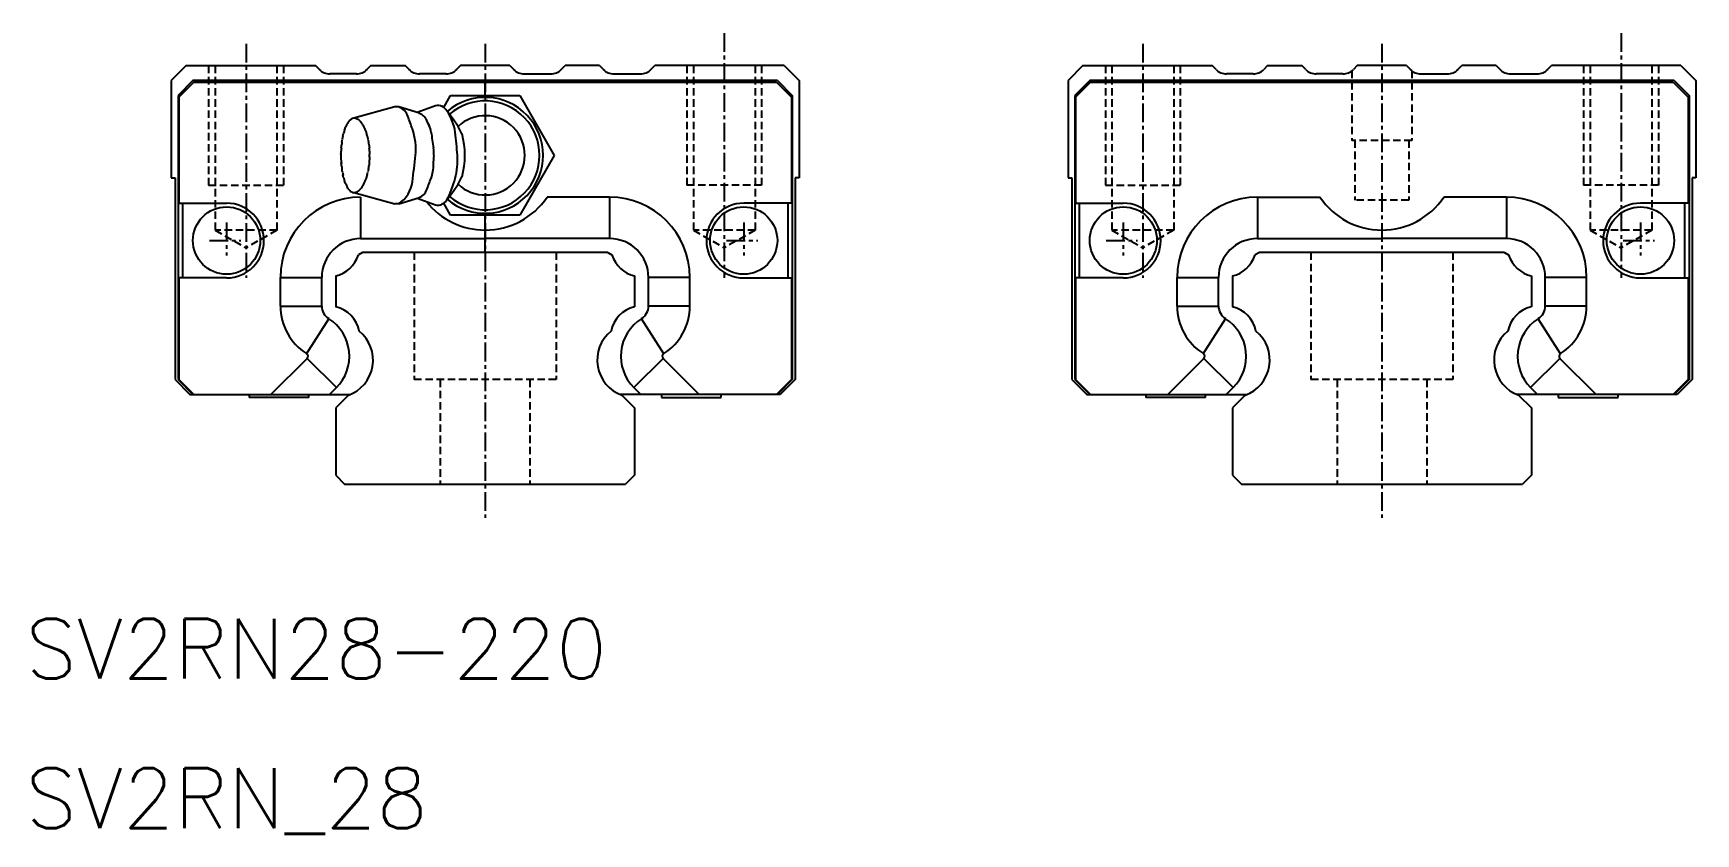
# Model space of a CAD drawing. Extents: x 11 to 363, y 10 to 116.
# Drawn here: x 10.5 to 121.7, y 9.6 to 63.2 of the extents above; entities that cross this region are included whole.
import ezdxf

# ---------------------------------------------------------------- set-up
doc = ezdxf.new("R2010")
doc.units = 0
doc.linetypes.add('CENTER', pattern=[2, 1.25, -0.25, 0.25, -0.25])
doc.linetypes.add('DASHED', pattern=[0.75, 0.5, -0.25])
doc.layers.get('0').update_dxf_attribs({"linetype": 'CONTINUOUS'})
doc.layers.add('CENTER', color=1, linetype='CENTER')
doc.styles.get("Standard").update_dxf_attribs({"font": 'txt.shx', "bigfont": 'bigfont.shx'})

msp = doc.modelspace()

# ---------------------------------------------------------------- linework, layer by layer
at = {"color": 7, "linetype": 'CONTINUOUS'}
for p, q in [((20.75, 61), (19.75, 60)), ((20.75, 61), (29.4, 61)), ((29.66, 60.74), (29.4, 61)), ((32.14, 60.45), (30.36, 60.45)), ((33.1, 61), (32.84, 60.74)), ((33.1, 61), (35.4, 61)), ((35.66, 60.74), (35.4, 61)), ((38.14, 60.45), (36.36, 60.45)), ((39.1, 61), (38.84, 60.74)), ((42.4, 61), (39.1, 61)), ((42.4, 61), (42.66, 60.74)), ((43.36, 60.45), (45.14, 60.45)), ((45.84, 60.74), (46.1, 61)), ((48.4, 61), (46.1, 61)), ((48.4, 61), (48.66, 60.74)), ((49.36, 60.45), (51.14, 60.45)), ((51.84, 60.74), (52.1, 61)), ((60.75, 61), (52.1, 61)), ((60.75, 61), (61.75, 60)), ((80.75, 61), (79.75, 60)), ((80.75, 61), (89.4, 61)), ((89.66, 60.74), (89.4, 61)), ((92.14, 60.45), (90.36, 60.45)), ((93.1, 61), (92.84, 60.74)), ((93.1, 61), (95.4, 61)), ((95.66, 60.74), (95.4, 61)), ((98.14, 60.45), (96.36, 60.45)), ((99.1, 61), (98.84, 60.74)), ((102.4, 61), (99.1, 61)), ((102.4, 61), (102.66, 60.74)), ((103.36, 60.45), (105.14, 60.45)), ((105.84, 60.74), (106.1, 61)), ((108.4, 61), (106.1, 61)), ((108.4, 61), (108.66, 60.74)), ((109.36, 60.45), (111.14, 60.45)), ((111.84, 60.74), (112.1, 61)), ((120.75, 61), (112.1, 61)), ((120.75, 61), (121.75, 60)), ((19.75, 60), (19.75, 53.5)), ((21.2, 60), (20.2, 59)), ((20.2, 59), (20.2, 40)), ((21.25, 59.9), (20.25, 58.9)), ((21.25, 59.9), (20.25, 58.9)), ((60.3, 60), (21.2, 60)), ((21.25, 59.9), (40.75, 59.9)), ((40.75, 59.9), (21.25, 59.9)), ((37.98, 58.2), (38.44, 59)), ((38.44, 59), (43.06, 59)), ((40.75, 59.9), (60.25, 59.9)), ((40.75, 59.9), (60.25, 59.9)), ((60.25, 59.9), (40.75, 59.9)), ((40.75, 59), (40.75, 59.9)), ((43.06, 59), (45.37, 55)), ((60.25, 59.9), (61.25, 58.9)), ((60.25, 59.9), (61.25, 58.9)), ((60.25, 59.9), (61.25, 58.9)), ((60.3, 60), (61.3, 59)), ((61.3, 59), (61.3, 40)), ((61.75, 60), (61.75, 53.5)), ((79.75, 60), (79.75, 53.5)), ((81.2, 60), (80.2, 59)), ((80.2, 59), (80.2, 40)), ((81.25, 59.9), (80.25, 58.9)), ((81.25, 59.9), (80.25, 58.9)), ((120.3, 60), (81.2, 60)), ((100.75, 59.9), (81.25, 59.9)), ((81.25, 59.9), (100.75, 59.9)), ((120.25, 59.9), (100.75, 59.9)), ((100.75, 59.9), (120.25, 59.9)), ((100.75, 59.9), (120.25, 59.9)), ((120.25, 59.9), (121.25, 58.9)), ((120.25, 59.9), (121.25, 58.9)), ((120.25, 59.9), (121.25, 58.9)), ((120.3, 60), (121.3, 59)), ((121.3, 59), (121.3, 40)), ((121.75, 60), (121.75, 53.5)), ((20.25, 58.9), (20.25, 51.8)), ((20.25, 58.9), (20.25, 51.8)), ((34.71, 58.24), (31.97, 57.49)), ((34.98, 58.24), (34.71, 58.24)), ((36.35, 57.82), (34.98, 58.24)), ((37.43, 58.31), (36.21, 57.86)), ((38.61, 57.42), (38.19, 57.98)), ((61.25, 58.9), (61.25, 51.8)), ((61.25, 58.9), (61.25, 51.8)), ((61.25, 58.9), (61.25, 51.8)), ((80.25, 58.9), (80.25, 51.8)), ((80.25, 58.9), (80.25, 51.8)), ((121.25, 58.9), (121.25, 51.8)), ((121.25, 58.9), (121.25, 51.8)), ((121.25, 58.9), (121.25, 51.8)), ((38.94, 56.93), (38.61, 57.42)), ((39.2, 56.43), (38.94, 56.93)), ((45.37, 55), (43.06, 51)), ((19.75, 53.5), (20, 53.5)), ((20, 53.5), (20, 40)), ((38.94, 53.07), (39.2, 53.57)), ((61.5, 53.5), (61.5, 40)), ((61.75, 53.5), (61.5, 53.5)), ((79.75, 53.5), (80, 53.5)), ((80, 53.5), (80, 40)), ((121.5, 53.5), (121.5, 40)), ((121.75, 53.5), (121.5, 53.5)), ((31.97, 52.51), (34.71, 51.76)), ((38.19, 52.02), (38.61, 52.58)), ((38.61, 52.58), (38.94, 53.07)), ((20.25, 51.8), (23.45, 51.8)), ((20.25, 51.8), (23.45, 51.8)), ((20.5, 51.8), (20.5, 46.8)), ((20.5, 51.8), (20.5, 46.8)), ((32.42, 52.2), (32.42, 49.43)), ((32.42, 52.2), (32.42, 49.43)), ((34.98, 51.76), (34.71, 51.76)), ((34.98, 51.76), (36.35, 52.18)), ((36.21, 52.14), (37.43, 51.69)), ((38.44, 51), (37.98, 51.8)), ((49.08, 52.2), (44.89, 52.2)), ((49.08, 52.2), (44.89, 52.2)), ((49.08, 52.2), (44.89, 52.2)), ((49.08, 52.2), (49.08, 49.43)), ((49.08, 52.2), (49.08, 49.43)), ((49.08, 52.2), (49.08, 49.43)), ((61.25, 51.8), (58.05, 51.8)), ((61.25, 51.8), (58.05, 51.8)), ((61.25, 51.8), (58.05, 51.8)), ((61, 51.8), (61, 46.8)), ((61, 51.8), (61, 46.8)), ((80.25, 51.8), (83.45, 51.8)), ((80.25, 51.8), (83.45, 51.8)), ((80.5, 51.8), (80.5, 46.8)), ((80.5, 51.8), (80.5, 46.8)), ((92.42, 52.2), (92.42, 49.43)), ((92.42, 52.2), (92.42, 49.43)), ((92.42, 52.2), (96.61, 52.2)), ((109.08, 52.2), (104.89, 52.2)), ((109.08, 52.2), (104.89, 52.2)), ((109.08, 52.2), (104.89, 52.2)), ((109.08, 52.2), (109.08, 49.43)), ((109.08, 52.2), (109.08, 49.43)), ((109.08, 52.2), (109.08, 49.43)), ((121.25, 51.8), (118.05, 51.8)), ((121.25, 51.8), (118.05, 51.8)), ((121.25, 51.8), (118.05, 51.8)), ((121, 51.8), (121, 46.8)), ((121, 51.8), (121, 46.8)), ((43.06, 51), (38.44, 51)), ((40.75, 50), (40.75, 51)), ((32.42, 49.43), (40.75, 49.43)), ((32.42, 49.43), (40.75, 49.43)), ((40.75, 49.43), (40.75, 50)), ((40.75, 49.43), (40.75, 50)), ((40.75, 49.43), (40.75, 50)), ((49.08, 49.43), (40.75, 49.43)), ((49.08, 49.43), (40.75, 49.43)), ((49.08, 49.43), (40.75, 49.43)), ((40.75, 48.5), (40.75, 49.43)), ((92.42, 49.43), (100.75, 49.43)), ((92.42, 49.43), (100.75, 49.43)), ((109.08, 49.43), (100.75, 49.43)), ((109.08, 49.43), (100.75, 49.43)), ((109.08, 49.43), (100.75, 49.43)), ((32.55, 48.5), (32.27, 48.34)), ((48.95, 48.5), (32.55, 48.5)), ((48.95, 48.5), (49.23, 48.34)), ((92.55, 48.5), (92.27, 48.34)), ((108.95, 48.5), (92.55, 48.5)), ((108.95, 48.5), (109.23, 48.34)), ((20.25, 46.8), (20.25, 40)), ((20.25, 46.8), (20.25, 40)), ((23.45, 46.8), (20.25, 46.8)), ((23.45, 46.8), (20.25, 46.8)), ((27.05, 46.83), (29.82, 46.83)), ((27.05, 46.83), (29.82, 46.83)), ((27.05, 44.92), (27.05, 46.83)), ((27.05, 44.92), (27.05, 46.83)), ((29.82, 44.92), (29.82, 46.83)), ((29.82, 44.92), (29.82, 46.83)), ((30.75, 46.94), (30.75, 44.86)), ((50.75, 46.94), (50.75, 44.86)), ((54.45, 46.83), (51.68, 46.83)), ((54.45, 46.83), (51.68, 46.83)), ((54.45, 46.83), (51.68, 46.83)), ((51.68, 44.92), (51.68, 46.83)), ((51.68, 44.92), (51.68, 46.83)), ((51.68, 44.92), (51.68, 46.83)), ((54.45, 44.92), (54.45, 46.83)), ((54.45, 44.92), (54.45, 46.83)), ((54.45, 44.92), (54.45, 46.83)), ((58.05, 46.8), (61.25, 46.8)), ((58.05, 46.8), (61.25, 46.8)), ((58.05, 46.8), (61.25, 46.8)), ((61.25, 46.8), (61.25, 40)), ((61.25, 46.8), (61.25, 40)), ((61.25, 46.8), (61.25, 40)), ((80.25, 46.8), (80.25, 40)), ((80.25, 46.8), (80.25, 40)), ((83.45, 46.8), (80.25, 46.8)), ((83.45, 46.8), (80.25, 46.8)), ((87.05, 44.92), (87.05, 46.83)), ((87.05, 46.83), (89.82, 46.83)), ((87.05, 44.92), (87.05, 46.83)), ((87.05, 46.83), (89.82, 46.83)), ((89.82, 44.92), (89.82, 46.83)), ((89.82, 44.92), (89.82, 46.83)), ((90.75, 46.94), (90.75, 44.86)), ((110.75, 46.94), (110.75, 44.86)), ((114.45, 46.83), (111.68, 46.83)), ((111.68, 44.92), (111.68, 46.83)), ((114.45, 46.83), (111.68, 46.83)), ((111.68, 44.92), (111.68, 46.83)), ((114.45, 46.83), (111.68, 46.83)), ((111.68, 44.92), (111.68, 46.83)), ((114.45, 44.92), (114.45, 46.83)), ((114.45, 44.92), (114.45, 46.83)), ((114.45, 44.92), (114.45, 46.83)), ((118.05, 46.8), (121.25, 46.8)), ((118.05, 46.8), (121.25, 46.8)), ((118.05, 46.8), (121.25, 46.8)), ((121.25, 46.8), (121.25, 40)), ((121.25, 46.8), (121.25, 40)), ((121.25, 46.8), (121.25, 40)), ((27.05, 44.92), (29.82, 44.92)), ((27.05, 44.92), (29.82, 44.92)), ((54.45, 44.92), (51.68, 44.92)), ((54.45, 44.92), (51.68, 44.92)), ((54.45, 44.92), (51.68, 44.92)), ((87.05, 44.92), (89.82, 44.92)), ((87.05, 44.92), (89.82, 44.92)), ((114.45, 44.92), (111.68, 44.92)), ((114.45, 44.92), (111.68, 44.92)), ((114.45, 44.92), (111.68, 44.92)), ((28.8, 41.73), (30.29, 44.07)), ((28.8, 41.73), (30.29, 44.07)), ((52.7, 41.73), (51.21, 44.07)), ((52.7, 41.73), (51.21, 44.07)), ((52.7, 41.73), (51.21, 44.07)), ((88.8, 41.73), (90.29, 44.07)), ((88.8, 41.73), (90.29, 44.07)), ((112.7, 41.73), (111.21, 44.07)), ((112.7, 41.73), (111.21, 44.07)), ((112.7, 41.73), (111.21, 44.07)), ((26.42, 39), (28.84, 41.42)), ((26.42, 39), (28.84, 41.42)), ((28.84, 41.42), (30.8, 39.46)), ((28.84, 41.42), (30.8, 39.46)), ((52.66, 41.42), (50.7, 39.46)), ((52.66, 41.42), (50.7, 39.46)), ((52.66, 41.42), (50.7, 39.46)), ((55.08, 39), (52.66, 41.42)), ((55.08, 39), (52.66, 41.42)), ((55.08, 39), (52.66, 41.42)), ((86.42, 39), (88.84, 41.42)), ((86.42, 39), (88.84, 41.42)), ((88.84, 41.42), (90.8, 39.46)), ((88.84, 41.42), (90.8, 39.46)), ((112.66, 41.42), (110.7, 39.46)), ((112.66, 41.42), (110.7, 39.46)), ((112.66, 41.42), (110.7, 39.46)), ((115.08, 39), (112.66, 41.42)), ((115.08, 39), (112.66, 41.42)), ((115.08, 39), (112.66, 41.42)), ((20, 40), (21, 39)), ((20.2, 40), (21.2, 39)), ((20.25, 40), (21.25, 39)), ((20.25, 40), (21.25, 39)), ((21, 39), (21.2, 39)), ((21.2, 39), (21.25, 39)), ((21.25, 39), (26.42, 39)), ((21.25, 39), (26.42, 39)), ((24.95, 39), (24.95, 38.8)), ((26.42, 39), (30.33, 39)), ((26.42, 39), (30.33, 39)), ((28.95, 38.8), (28.95, 39)), ((30.33, 39), (30.8, 39.46)), ((30.33, 39), (30.8, 39.46)), ((30.33, 39), (31.73, 39)), ((30.33, 39), (31.73, 39)), ((31.6, 38.95), (30.75, 38.1)), ((51.17, 39), (49.77, 39)), ((51.17, 39), (49.77, 39)), ((51.17, 39), (49.77, 39)), ((49.9, 38.95), (50.75, 38.1)), ((51.17, 39), (50.7, 39.46)), ((51.17, 39), (50.7, 39.46)), ((51.17, 39), (50.7, 39.46)), ((55.08, 39), (51.17, 39)), ((55.08, 39), (51.17, 39)), ((55.08, 39), (51.17, 39)), ((52.55, 39), (52.55, 38.8)), ((60.25, 39), (55.08, 39)), ((60.25, 39), (55.08, 39)), ((60.25, 39), (55.08, 39)), ((56.55, 38.8), (56.55, 39)), ((61.25, 40), (60.25, 39)), ((61.25, 40), (60.25, 39)), ((61.25, 40), (60.25, 39)), ((60.3, 39), (60.25, 39)), ((61.3, 40), (60.3, 39)), ((60.5, 39), (60.3, 39)), ((61.5, 40), (60.5, 39)), ((80, 40), (81, 39)), ((80.2, 40), (81.2, 39)), ((80.25, 40), (81.25, 39)), ((80.25, 40), (81.25, 39)), ((81, 39), (81.2, 39)), ((81.2, 39), (81.25, 39)), ((81.25, 39), (86.42, 39)), ((81.25, 39), (86.42, 39)), ((84.95, 39), (84.95, 38.8)), ((86.42, 39), (90.33, 39)), ((86.42, 39), (90.33, 39)), ((88.95, 38.8), (88.95, 39)), ((90.33, 39), (90.8, 39.46)), ((90.33, 39), (90.8, 39.46)), ((90.33, 39), (91.73, 39)), ((90.33, 39), (91.73, 39)), ((91.6, 38.95), (90.75, 38.1)), ((111.17, 39), (109.77, 39)), ((111.17, 39), (109.77, 39)), ((111.17, 39), (109.77, 39)), ((109.9, 38.95), (110.75, 38.1)), ((111.17, 39), (110.7, 39.46)), ((111.17, 39), (110.7, 39.46)), ((111.17, 39), (110.7, 39.46)), ((115.08, 39), (111.17, 39)), ((115.08, 39), (111.17, 39)), ((115.08, 39), (111.17, 39)), ((112.55, 39), (112.55, 38.8)), ((120.25, 39), (115.08, 39)), ((120.25, 39), (115.08, 39)), ((120.25, 39), (115.08, 39)), ((116.55, 38.8), (116.55, 39)), ((121.25, 40), (120.25, 39)), ((121.25, 40), (120.25, 39)), ((121.25, 40), (120.25, 39)), ((120.3, 39), (120.25, 39)), ((121.3, 40), (120.3, 39)), ((120.5, 39), (120.3, 39)), ((121.5, 40), (120.5, 39)), ((28.95, 38.8), (24.95, 38.8)), ((30.75, 38.1), (30.75, 33.6)), ((50.75, 38.1), (50.75, 33.6)), ((52.55, 38.8), (56.55, 38.8)), ((88.95, 38.8), (84.95, 38.8)), ((90.75, 38.1), (90.75, 33.6)), ((110.75, 38.1), (110.75, 33.6)), ((112.55, 38.8), (116.55, 38.8)), ((30.75, 33.6), (31.35, 33)), ((50.75, 33.6), (50.15, 33)), ((90.75, 33.6), (91.35, 33)), ((110.75, 33.6), (110.15, 33)), ((31.35, 33), (50.15, 33)), ((91.35, 33), (110.15, 33))]:
    msp.add_line(p, q, dxfattribs=at)
at = {"color": 3, "linetype": 'DASHED'}
for p, q in [((22.25, 61), (22.25, 53)), ((22.68, 61), (22.68, 50)), ((26.82, 61), (26.82, 50)), ((27.25, 61), (27.25, 53)), ((54.25, 61), (54.25, 53)), ((54.68, 61), (54.68, 50)), ((58.82, 61), (58.82, 50)), ((59.25, 61), (59.25, 53)), ((82.25, 61), (82.25, 53)), ((82.68, 61), (82.68, 50)), ((86.82, 61), (86.82, 50)), ((87.25, 61), (87.25, 53)), ((98.75, 60.66), (98.75, 56)), ((102.75, 60.66), (102.75, 56)), ((114.25, 61), (114.25, 53)), ((114.68, 61), (114.68, 50)), ((118.82, 61), (118.82, 50)), ((119.25, 61), (119.25, 53)), ((102.75, 56), (98.75, 56)), ((98.95, 56), (98.95, 52)), ((102.55, 56), (102.55, 52)), ((22.25, 53), (27.25, 53)), ((59.25, 53), (54.25, 53)), ((82.25, 53), (87.25, 53)), ((119.25, 53), (114.25, 53)), ((102.55, 52), (98.95, 52)), ((26.82, 50), (22.68, 50)), ((22.68, 50), (24.75, 48.81)), ((26.82, 50), (24.75, 48.81)), ((54.68, 50), (56.75, 48.81)), ((58.82, 50), (54.68, 50)), ((58.82, 50), (56.75, 48.81)), ((86.82, 50), (82.68, 50)), ((82.68, 50), (84.75, 48.81)), ((86.82, 50), (84.75, 48.81)), ((118.82, 50), (114.68, 50)), ((114.68, 50), (116.75, 48.81)), ((118.82, 50), (116.75, 48.81)), ((36, 48.5), (36, 40)), ((45.5, 48.5), (45.5, 40)), ((96, 48.5), (96, 40)), ((105.5, 48.5), (105.5, 40)), ((45.5, 40), (36, 40)), ((37.75, 40), (37.75, 33)), ((43.75, 40), (43.75, 33)), ((105.5, 40), (96, 40)), ((97.75, 40), (97.75, 33)), ((103.75, 40), (103.75, 33))]:
    msp.add_line(p, q, dxfattribs=at)
at = {"color": 7, "linetype": 'CONTINUOUS'}
for centre in [(23.45, 49.3), (58.05, 49.3), (83.45, 49.3), (118.05, 49.3)]:
    msp.add_circle(centre, 2.25, dxfattribs=at)
for centre, radius, start, end in [((30.36, 61.45), 1, 225, 270), ((32.14, 61.45), 1, 270, 315), ((36.36, 61.45), 1, 225, 270), ((38.14, 61.45), 1, 270, 315), ((43.36, 61.45), 1, 225, 270), ((45.14, 61.45), 1, 270, 315), ((49.36, 61.45), 1, 225, 270), ((51.14, 61.45), 1, 270, 315), ((90.36, 61.45), 1, 225, 270), ((92.14, 61.45), 1, 270, 315), ((96.36, 61.45), 1, 225, 270), ((98.14, 61.45), 1, 270, 315), ((103.36, 61.45), 1, 225, 270), ((105.14, 61.45), 1, 270, 315), ((109.36, 61.45), 1, 225, 270), ((111.14, 61.45), 1, 270, 315), ((34.57, 57.24), 1.08, 21.0278, 67.2834), ((37.61, 57.83), 0.511, 60.8171, 110.5992), ((37.38, 57.42), 0.984, 34.9878, 60.8171), ((35.54, 56.13), 3.23, 7.3525, 34.9878), ((40.75, 55), 3.88, 229.2393, 130.7607), ((40.75, 55), 3.64, 229.0058, 130.9942), ((9.49, 64.6), 23.24, 340.0922, 340.6158), ((32.52, 56.49), 1.18, 149.9462, 160.6158), ((33.59, 55.88), 2.41, 144.2871, 149.9462), ((32.03, 57), 0.49, 97.1639, 144.2871), ((31.92, 56.86), 0.628, 42.7713, 85.8209), ((31.09, 56.09), 1.76, 34.4113, 42.7713), ((31.41, 56.31), 1.37, 24.8028, 34.4113), ((27.09, 54.32), 6.13, 22.7591, 24.8028), ((15.01, 49.72), 22.03, 18.6519, 21.0278), ((31.9, 55.42), 4.21, 354.2322, 18.6519), ((35.76, 56.55), 1.39, 55.0676, 65.0564), ((36.19, 57.16), 0.646, 25.4744, 55.0676), ((57.21, 67.18), 22.64, 205.4744, 206.7542), ((35.75, 56.36), 1.4, 7.3483, 26.7542), ((40.75, 55), 2.65, 226.8285, 133.1715), ((27.28, 55.91), 3.87, 353.733, 356.7047), ((32.91, 55.58), 1.77, 170.1836, 176.7047), ((26.91, 56.62), 4.32, 350.1836, 352.8665), ((32.86, 55.88), 1.68, 165.9229, 172.8665), ((25.69, 57.67), 5.71, 345.9229, 347.9835), ((32.76, 56.17), 1.51, 160.0922, 167.9835), ((31.05, 55.98), 1.84, 16.1339, 22.7591), ((-0.61, 46.82), 34.79, 15.7913, 16.1339), ((30.83, 55.71), 2.12, 10.2366, 15.7913), ((63.87, 61.68), 31.46, 190.2366, 190.607), ((30.71, 55.47), 2.29, 5.5412, 10.607), ((49.2, 57.26), 16.29, 185.5412, 186.2483), ((62.19, 59.77), 25.26, 187.3483, 189.748), ((16.7, 53.7), 22.23, 3.3561, 7.3525), ((34.09, 55), 5.31, 344.3386, 15.6614), ((32.93, 55.29), 1.81, 173.733, 180.0616), ((27.4, 55.28), 3.71, 356.9724, 0.0616), ((32.93, 54.99), 1.83, 176.9724, 183.2469), ((27.4, 54.68), 3.72, 0.1617, 3.2469), ((32.93, 54.69), 1.81, 180.1617, 186.4986), ((30.64, 55.23), 2.37, 1.408, 6.2483), ((30.65, 54.76), 2.37, 353.4671, 358.3172), ((46.65, 54.29), 13.64, 177.4766, 178.3172), ((46.58, 55.62), 13.57, 181.408, 182.2531), ((30.62, 54.99), 2.4, 357.4766, 2.2531), ((-39.21, 62.61), 75.68, 352.8838, 354.2322), ((42.22, 54.49), 4.94, 174.0912, 181.156), ((35.51, 55.19), 1.81, 354.0912, 9.748), ((33.78, 54.7), 5.12, 345.9353, 3.3561), ((27.26, 54.05), 3.89, 3.5403, 6.4986), ((32.91, 54.4), 1.77, 183.5403, 190.0814), ((26.87, 53.32), 4.37, 7.4277, 10.0814), ((32.86, 54.1), 1.67, 187.4277, 194.4141), ((25.52, 52.22), 5.9, 12.4183, 14.4141), ((32.75, 53.81), 1.5, 192.4183, 200.4132), ((31.07, 54), 1.81, 336.6464, 343.3865), ((5.27, 61.7), 28.74, 343.3865, 343.8022), ((30.84, 54.27), 2.1, 343.8022, 349.4059), ((66.97, 47.52), 34.65, 169.0693, 169.4059), ((30.71, 54.52), 2.28, 349.0693, 354.1585), ((49.56, 52.59), 16.67, 173.4671, 174.1585), ((16.59, 60.65), 21.76, 338.4782, 340.7177), ((34.63, 54.34), 2.66, 340.7177, 1.156), ((32.7, 54.97), 6.23, 331.7244, 345.9353), ((-2.21, 40.8), 35.8, 20.0721, 20.4132), ((32.5, 53.48), 1.15, 200.0721, 211.1208), ((33.27, 53.95), 2.06, 211.1208, 217.8884), ((32.03, 52.98), 0.477, 217.8884, 242.119), ((31.98, 52.89), 0.381, 242.119, 267.2598), ((31.93, 53.11), 0.597, 273.2202, 298.7005), ((31.94, 53.1), 0.589, 298.7005, 314.972), ((31.22, 53.81), 1.59, 314.972, 324.4048), ((31.44, 53.66), 1.33, 324.4048, 334.4057), ((27.57, 55.51), 5.62, 334.4057, 336.6464), ((33.82, 53.49), 2.08, 304.0454, 352.8838), ((36.05, 52.97), 0.842, 290.5673, 338.4782), ((23.45, 49.3), 2.5, 270, 90), ((23.45, 49.3), 2.5, 270, 90), ((32.42, 46.83), 5.37, 90.0008, 179.9992), ((32.42, 46.83), 5.37, 90.0008, 179.9992), ((40.75, 55), 5, 218.0521, 269.9873), ((40.75, 55), 5, 218.0521, 269.9873), ((37.63, 52.59), 0.919, 257.7557, 277.7073), ((37.72, 51.92), 0.242, 277.7073, 306.3092), ((38.69, 50.59), 1.41, 120.5653, 126.3092), ((37.69, 52.29), 0.561, 300.5653, 331.7244), ((40.75, 55), 5, 270.0118, 325.9324), ((40.75, 55), 5, 270.0118, 325.9324), ((40.75, 55), 5, 270.0118, 325.9324), ((49.08, 46.83), 5.37, 0.0008, 89.9992), ((49.08, 46.83), 5.37, 0.0008, 89.9992), ((49.08, 46.83), 5.37, 0.0008, 89.9992), ((58.05, 49.3), 2.5, 90, 270), ((58.05, 49.3), 2.5, 90, 270), ((58.05, 49.3), 2.5, 90, 270), ((83.45, 49.3), 2.5, 270, 90), ((83.45, 49.3), 2.5, 270, 90), ((92.42, 46.83), 5.37, 90.0008, 179.9992), ((92.42, 46.83), 5.37, 90.0008, 179.9992), ((100.75, 55), 5, 214.0676, 269.9882), ((100.75, 55), 5, 270.0118, 325.9324), ((100.75, 55), 5, 270.0118, 325.9324), ((100.75, 55), 5, 270.0118, 325.9324), ((109.08, 46.83), 5.37, 0.0008, 89.9992), ((109.08, 46.83), 5.37, 0.0008, 89.9992), ((109.08, 46.83), 5.37, 0.0008, 89.9992), ((118.05, 49.3), 2.5, 90, 270), ((118.05, 49.3), 2.5, 90, 270), ((118.05, 49.3), 2.5, 90, 270), ((32.42, 46.83), 2.6, 90, 180), ((32.42, 46.83), 2.6, 90, 180), ((49.08, 46.83), 2.6, 0, 90), ((49.08, 46.83), 2.6, 0, 90), ((49.08, 46.83), 2.6, 0, 90), ((92.42, 46.83), 2.6, 90, 180), ((92.42, 46.83), 2.6, 90, 180), ((109.08, 46.83), 2.6, 0, 90), ((109.08, 46.83), 2.6, 0, 90), ((109.08, 46.83), 2.6, 0, 90), ((30.27, 48.98), 2.1, 283.2606, 342.1056), ((51.23, 48.98), 2.1, 197.8944, 256.7394), ((90.27, 48.98), 2.1, 283.2606, 342.1056), ((111.23, 48.98), 2.1, 197.8944, 256.7394), ((30.82, 44.92), 3.77, 180, 237.6682), ((30.82, 44.92), 3.77, 180, 237.6682), ((30.82, 44.92), 1, 180, 237.6682), ((30.82, 44.92), 1, 180, 237.6682), ((30.27, 42.82), 2.1, 11.6297, 76.7394), ((51.23, 42.82), 2.1, 103.2606, 168.3703), ((50.68, 44.92), 1, 302.3318, 0), ((50.68, 44.92), 1, 302.3318, 0), ((50.68, 44.92), 1, 302.3318, 0), ((50.68, 44.92), 3.77, 302.3318, 0), ((50.68, 44.92), 3.77, 302.3318, 0), ((50.68, 44.92), 3.77, 302.3318, 0), ((90.82, 44.92), 3.77, 180, 237.6682), ((90.82, 44.92), 3.77, 180, 237.6682), ((90.82, 44.92), 1, 180, 237.6682), ((90.82, 44.92), 1, 180, 237.6682), ((90.27, 42.82), 2.1, 11.6297, 76.7394), ((111.23, 42.82), 2.1, 103.2606, 168.3703), ((110.68, 44.92), 1, 302.3318, 0), ((110.68, 44.92), 1, 302.3318, 0), ((110.68, 44.92), 1, 302.3318, 0), ((110.68, 44.92), 3.77, 302.3318, 0), ((110.68, 44.92), 3.77, 302.3318, 0), ((110.68, 44.92), 3.77, 302.3318, 0), ((28.7, 41.56), 2.97, 315, 57.6682), ((28.7, 41.56), 2.97, 315, 57.6682), ((52.8, 41.56), 2.97, 122.3318, 225), ((52.8, 41.56), 2.97, 122.3318, 225), ((52.8, 41.56), 2.97, 122.3318, 225), ((88.7, 41.56), 2.97, 315, 57.6682), ((88.7, 41.56), 2.97, 315, 57.6682), ((112.8, 41.56), 2.97, 122.3318, 225), ((112.8, 41.56), 2.97, 122.3318, 225), ((112.8, 41.56), 2.97, 122.3318, 225), ((30.75, 41.3), 2.5, 289.8363, 50.9443), ((50.75, 41.3), 2.5, 129.0557, 250.1637), ((90.75, 41.3), 2.5, 289.8363, 50.9443), ((110.75, 41.3), 2.5, 129.0557, 250.1637), ((28.7, 41.56), 0.2, 315.0001, 57.6681), ((52.8, 41.56), 0.2, 122.3318, 224.9999), ((88.7, 41.56), 0.2, 315.0001, 57.6681), ((112.8, 41.56), 0.2, 122.3318, 224.9999)]:
    msp.add_arc(centre, radius, start, end, dxfattribs=at)
at = {"layer": 'CENTER', "color": 1, "linetype": 'CENTER'}
for p, q in [((24.75, 62.47), (24.75, 46.81)), ((40.75, 62.47), (40.75, 30.75)), ((56.75, 63.17), (56.75, 46.81)), ((84.75, 62.47), (84.75, 46.81)), ((100.75, 62.47), (100.75, 30.75)), ((116.75, 63.17), (116.75, 46.81)), ((23.45, 50.5), (23.45, 48.3)), ((58.05, 50.5), (58.05, 48.3)), ((83.45, 50.5), (83.45, 48.3)), ((118.05, 50.5), (118.05, 48.3)), ((22.3, 49.3), (24.4, 49.3)), ((56.9, 49.3), (59, 49.3)), ((82.3, 49.3), (84.4, 49.3)), ((116.9, 49.3), (119, 49.3))]:
    msp.add_line(p, q, dxfattribs=at)

# ---------------------------------------------------------------- texts
at = {"color": 7, "linetype": 'CONTINUOUS'}
for s, p in [('SV2RN28-220', (10, 20)), ('SV2RN_28', (10, 10))]:
    msp.add_text(s, height=4, dxfattribs=at).set_placement(p)

doc.saveas('drawing.dxf')
